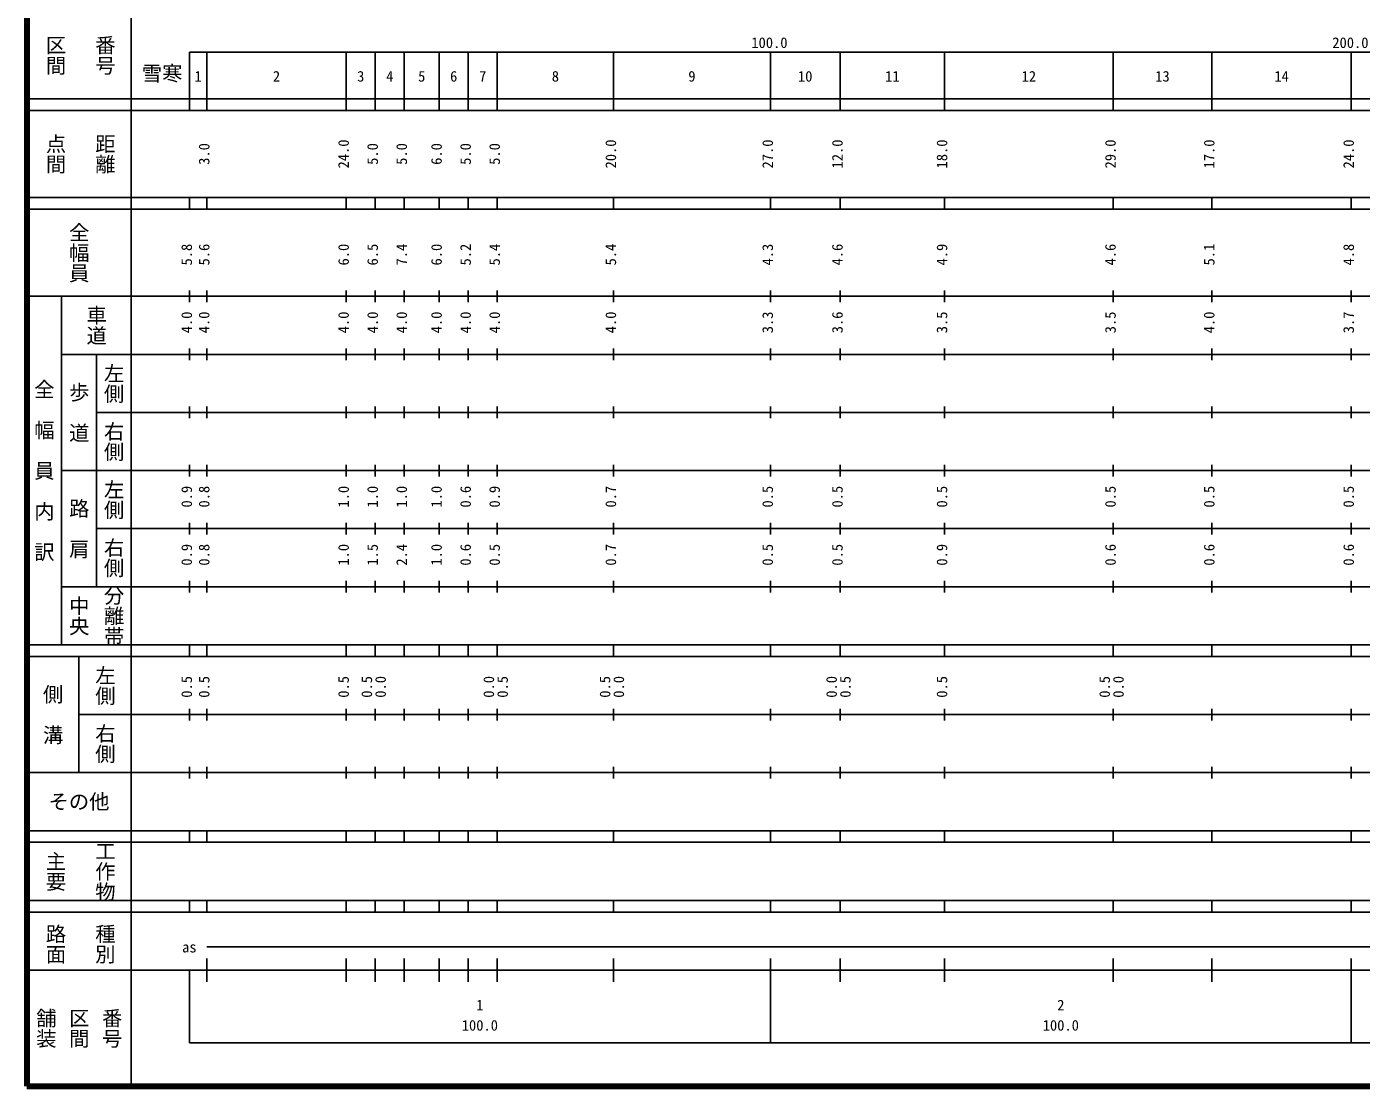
# Model space of a CAD drawing. Units: millimetres on the paper, enlarged 1000 times. Extents: x 40000 to 680000, y 20000 to 380000.
# Drawn here: x 40000 to 269720, y 20000 to 202409 of the extents above; entities that cross this region are included whole.
import ezdxf
from ezdxf.enums import TextEntityAlignment as Align

# ---------------------------------------------------------------- set-up
doc = ezdxf.new("R2010")
doc.units = ezdxf.units.MM
doc.header["$LTSCALE"] = 1000
doc.layers.add('M-TTL', color=2, linetype='Continuous', lineweight=140)
doc.layers.add('M-TTL-BAND', color=7, linetype='Continuous', lineweight=25)
doc.layers.add('M-TTL-TXT', color=7, linetype='Continuous')
doc.styles.add('@ＭＳ ゴシック', font='')
doc.styles.add('ＭＳ ゴシック', font='')
doc.styles.get('@ＭＳ ゴシック').set_extended_font_data('@MS Gothic')
doc.styles.get('ＭＳ ゴシック').set_extended_font_data('MS Gothic')

msp = doc.modelspace()

# ---------------------------------------------------------------- linework, layer by layer
at = {"layer": 'M-TTL'}
for p, q in [((40000, 380000), (40000, 20000)), ((40000, 20000), (680000, 20000))]:
    msp.add_line(p, q, dxfattribs=at)
at = {"layer": 'M-TTL-BAND'}
for p, q in [((58000, 370000), (58000, 20000)), ((68000, 198000), (579000, 198000)), ((68000, 198000), (68000, 188000)), ((71000, 188000), (71000, 198000)), ((95000, 188000), (95000, 198000)), ((100000, 188000), (100000, 198000)), ((105000, 188000), (105000, 198000)), ((111000, 188000), (111000, 198000)), ((116000, 188000), (116000, 198000)), ((121000, 188000), (121000, 198000)), ((141000, 188000), (141000, 198000)), ((168000, 188000), (168000, 198000)), ((180000, 188000), (180000, 198000)), ((198000, 188000), (198000, 198000)), ((227000, 188000), (227000, 198000)), ((244000, 188000), (244000, 198000)), ((268000, 188000), (268000, 198000)), ((40000, 190000), (579000, 190000)), ((40000, 188000), (579000, 188000)), ((40000, 173000), (579000, 173000)), ((68000, 171000), (68000, 173000)), ((71000, 171000), (71000, 173000)), ((95000, 171000), (95000, 173000)), ((100000, 171000), (100000, 173000)), ((105000, 171000), (105000, 173000)), ((111000, 171000), (111000, 173000)), ((116000, 171000), (116000, 173000)), ((121000, 171000), (121000, 173000)), ((141000, 171000), (141000, 173000)), ((168000, 171000), (168000, 173000)), ((180000, 171000), (180000, 173000)), ((198000, 171000), (198000, 173000)), ((227000, 171000), (227000, 173000)), ((244000, 171000), (244000, 173000)), ((268000, 171000), (268000, 173000)), ((40000, 171000), (579000, 171000)), ((68000, 155000), (68000, 157000)), ((71000, 155000), (71000, 157000)), ((95000, 155000), (95000, 157000)), ((100000, 155000), (100000, 157000)), ((105000, 155000), (105000, 157000)), ((111000, 155000), (111000, 157000)), ((116000, 155000), (116000, 157000)), ((121000, 155000), (121000, 157000)), ((141000, 155000), (141000, 157000)), ((168000, 155000), (168000, 157000)), ((180000, 155000), (180000, 157000)), ((198000, 155000), (198000, 157000)), ((227000, 155000), (227000, 157000)), ((244000, 155000), (244000, 157000)), ((268000, 155000), (268000, 157000)), ((40000, 156000), (579000, 156000)), ((46000, 96000), (46000, 156000)), ((46000, 146000), (579000, 146000)), ((52000, 146000), (52000, 106000)), ((68000, 145000), (68000, 147000)), ((71000, 145000), (71000, 147000)), ((95000, 145000), (95000, 147000)), ((100000, 145000), (100000, 147000)), ((105000, 145000), (105000, 147000)), ((111000, 145000), (111000, 147000)), ((116000, 145000), (116000, 147000)), ((121000, 145000), (121000, 147000)), ((141000, 145000), (141000, 147000)), ((168000, 145000), (168000, 147000)), ((180000, 145000), (180000, 147000)), ((198000, 145000), (198000, 147000)), ((227000, 145000), (227000, 147000)), ((244000, 145000), (244000, 147000)), ((268000, 145000), (268000, 147000)), ((52000, 136000), (579000, 136000)), ((68000, 135000), (68000, 137000)), ((71000, 135000), (71000, 137000)), ((95000, 135000), (95000, 137000)), ((100000, 135000), (100000, 137000)), ((105000, 135000), (105000, 137000)), ((111000, 135000), (111000, 137000)), ((116000, 135000), (116000, 137000)), ((121000, 135000), (121000, 137000)), ((141000, 135000), (141000, 137000)), ((168000, 135000), (168000, 137000)), ((180000, 135000), (180000, 137000)), ((198000, 135000), (198000, 137000)), ((227000, 135000), (227000, 137000)), ((244000, 135000), (244000, 137000)), ((268000, 135000), (268000, 137000)), ((68000, 125000), (68000, 127000)), ((71000, 125000), (71000, 127000)), ((95000, 125000), (95000, 127000)), ((100000, 125000), (100000, 127000)), ((105000, 125000), (105000, 127000)), ((111000, 125000), (111000, 127000)), ((116000, 125000), (116000, 127000)), ((121000, 125000), (121000, 127000)), ((141000, 125000), (141000, 127000)), ((168000, 125000), (168000, 127000)), ((180000, 125000), (180000, 127000)), ((198000, 125000), (198000, 127000)), ((227000, 125000), (227000, 127000)), ((244000, 125000), (244000, 127000)), ((268000, 125000), (268000, 127000)), ((46000, 126000), (579000, 126000)), ((52000, 116000), (579000, 116000)), ((68000, 115000), (68000, 117000)), ((71000, 115000), (71000, 117000)), ((95000, 115000), (95000, 117000)), ((100000, 115000), (100000, 117000)), ((105000, 115000), (105000, 117000)), ((111000, 115000), (111000, 117000)), ((116000, 115000), (116000, 117000)), ((121000, 115000), (121000, 117000)), ((141000, 115000), (141000, 117000)), ((168000, 115000), (168000, 117000)), ((180000, 115000), (180000, 117000)), ((198000, 115000), (198000, 117000)), ((227000, 115000), (227000, 117000)), ((244000, 115000), (244000, 117000)), ((268000, 115000), (268000, 117000)), ((46000, 106000), (579000, 106000)), ((68000, 105000), (68000, 107000)), ((71000, 105000), (71000, 107000)), ((95000, 105000), (95000, 107000)), ((100000, 105000), (100000, 107000)), ((105000, 105000), (105000, 107000)), ((111000, 105000), (111000, 107000)), ((116000, 105000), (116000, 107000)), ((121000, 105000), (121000, 107000)), ((141000, 105000), (141000, 107000)), ((168000, 105000), (168000, 107000)), ((180000, 105000), (180000, 107000)), ((198000, 105000), (198000, 107000)), ((227000, 105000), (227000, 107000)), ((244000, 105000), (244000, 107000)), ((268000, 105000), (268000, 107000)), ((40000, 96000), (579000, 96000)), ((68000, 94000), (68000, 96000)), ((71000, 94000), (71000, 96000)), ((95000, 94000), (95000, 96000)), ((100000, 94000), (100000, 96000)), ((105000, 94000), (105000, 96000)), ((111000, 94000), (111000, 96000)), ((116000, 94000), (116000, 96000)), ((121000, 94000), (121000, 96000)), ((141000, 94000), (141000, 96000)), ((168000, 94000), (168000, 96000)), ((180000, 94000), (180000, 96000)), ((198000, 94000), (198000, 96000)), ((227000, 94000), (227000, 96000)), ((244000, 94000), (244000, 96000)), ((268000, 94000), (268000, 96000)), ((40000, 94000), (579000, 94000)), ((49000, 94000), (49000, 74000)), ((68000, 83000), (68000, 85000)), ((71000, 83000), (71000, 85000)), ((95000, 83000), (95000, 85000)), ((100000, 83000), (100000, 85000)), ((105000, 83000), (105000, 85000)), ((111000, 83000), (111000, 85000)), ((116000, 83000), (116000, 85000)), ((121000, 83000), (121000, 85000)), ((141000, 83000), (141000, 85000)), ((168000, 83000), (168000, 85000)), ((180000, 83000), (180000, 85000)), ((198000, 83000), (198000, 85000)), ((227000, 83000), (227000, 85000)), ((244000, 83000), (244000, 85000)), ((268000, 83000), (268000, 85000)), ((49000, 84000), (579000, 84000)), ((40000, 74000), (579000, 74000)), ((68000, 73000), (68000, 75000)), ((71000, 73000), (71000, 75000)), ((95000, 73000), (95000, 75000)), ((100000, 73000), (100000, 75000)), ((105000, 73000), (105000, 75000)), ((111000, 73000), (111000, 75000)), ((116000, 73000), (116000, 75000)), ((121000, 73000), (121000, 75000)), ((141000, 73000), (141000, 75000)), ((168000, 73000), (168000, 75000)), ((180000, 73000), (180000, 75000)), ((198000, 73000), (198000, 75000)), ((227000, 73000), (227000, 75000)), ((244000, 73000), (244000, 75000)), ((268000, 73000), (268000, 75000)), ((40000, 64000), (579000, 64000)), ((68000, 62000), (68000, 64000)), ((71000, 62000), (71000, 64000)), ((95000, 62000), (95000, 64000)), ((100000, 62000), (100000, 64000)), ((105000, 62000), (105000, 64000)), ((111000, 62000), (111000, 64000)), ((116000, 62000), (116000, 64000)), ((121000, 62000), (121000, 64000)), ((141000, 62000), (141000, 64000)), ((168000, 62000), (168000, 64000)), ((180000, 62000), (180000, 64000)), ((198000, 62000), (198000, 64000)), ((227000, 62000), (227000, 64000)), ((244000, 62000), (244000, 64000)), ((268000, 62000), (268000, 64000)), ((40000, 62000), (579000, 62000)), ((40000, 52000), (579000, 52000)), ((68000, 50000), (68000, 52000)), ((71000, 50000), (71000, 52000)), ((95000, 50000), (95000, 52000)), ((100000, 50000), (100000, 52000)), ((105000, 50000), (105000, 52000)), ((111000, 50000), (111000, 52000)), ((116000, 50000), (116000, 52000)), ((121000, 50000), (121000, 52000)), ((141000, 50000), (141000, 52000)), ((168000, 50000), (168000, 52000)), ((180000, 50000), (180000, 52000)), ((198000, 50000), (198000, 52000)), ((227000, 50000), (227000, 52000)), ((244000, 50000), (244000, 52000)), ((268000, 50000), (268000, 52000)), ((40000, 50000), (579000, 50000)), ((71000, 44000), (565000, 44000)), ((71000, 38000), (71000, 42000)), ((95000, 38000), (95000, 42000)), ((100000, 38000), (100000, 42000)), ((105000, 38000), (105000, 42000)), ((111000, 38000), (111000, 42000)), ((116000, 38000), (116000, 42000)), ((121000, 38000), (121000, 42000)), ((141000, 38000), (141000, 42000)), ((168000, 27500), (168000, 42000)), ((180000, 38000), (180000, 42000)), ((198000, 38000), (198000, 42000)), ((227000, 38000), (227000, 42000)), ((244000, 38000), (244000, 42000)), ((268000, 27500), (268000, 42000)), ((40000, 40000), (579000, 40000)), ((68000, 40000), (68000, 27500)), ((68000, 27500), (579000, 27500))]:
    msp.add_line(p, q, dxfattribs=at)

# ---------------------------------------------------------------- texts
at = {"layer": 'M-TTL-BAND', "style": '@ＭＳ ゴシック'}
for s, p in [('区間', (45000, 197500)), ('番号', (53500, 197500)), ('点間', (45000, 180500)), ('距離', (53500, 180500)), ('全幅員', (49000, 163500)), ('車道', (52000, 151000)), ('左側', (55000, 141000)), ('全\u3000幅\u3000員\u3000内\u3000訳', (43000, 126000)), ('歩\u3000道', (49000, 136000)), ('右側', (55000, 131000)), ('左側', (55000, 121000)), ('路\u3000肩', (49000, 116000)), ('右側', (55000, 111000)), ('分離帯', (55000, 101000)), ('中央', (49000, 101000)), ('左側', (53500, 89000)), ('側\u3000溝', (44500, 84000)), ('右側', (53500, 79000)), ('主要', (45000, 57000)), ('工作物', (53500, 57000)), ('路面', (45000, 44500)), ('種別', (53500, 44500)), ('舗装', (43333, 30000)), ('区間', (49000, 30000)), ('番号', (54667, 30000))]:
    msp.add_text(s, height=2566, rotation=270, dxfattribs=at).set_placement(p, align=Align.MIDDLE_CENTER)
at = {"layer": 'M-TTL-BAND', "style": 'ＭＳ ゴシック'}
for s, p in [('100.0', (167844, 198195)), ('200.0', (267844, 198195)), ('1', (69500, 192405)), ('2', (83000, 192405)), ('3', (97500, 192405)), ('4', (102500, 192405)), ('5', (108000, 192405)), ('6', (113500, 192405)), ('7', (118500, 192405)), ('8', (131000, 192405)), ('9', (154500, 192405)), ('10', (174000, 192405)), ('11', (189000, 192405)), ('12', (212500, 192405)), ('13', (235500, 192405)), ('14', (256000, 192405)), ('as', (68000, 42500)), ('1', (118000, 32523)), ('2', (218000, 32523)), ('100.0', (118000, 29033)), ('100.0', (218000, 29033))]:
    msp.add_text(s, height=1833, dxfattribs=at).set_placement(p, align=Align.BOTTOM_CENTER)
for s, p in [('3.0', (72000, 180500)), ('24.0', (96000, 180500)), ('5.0', (101000, 180500)), ('5.0', (106000, 180500)), ('6.0', (112000, 180500)), ('5.0', (117000, 180500)), ('5.0', (122000, 180500)), ('20.0', (142000, 180500)), ('27.0', (169000, 180500)), ('12.0', (181000, 180500)), ('18.0', (199000, 180500)), ('29.0', (228000, 180500)), ('17.0', (245000, 180500)), ('24.0', (269000, 180500)), ('5.8', (69000, 163174)), ('5.6', (72000, 163174)), ('6.0', (96000, 163174)), ('6.5', (101000, 163174)), ('7.4', (106000, 163174)), ('6.0', (112000, 163174)), ('5.2', (117000, 163174)), ('5.4', (122000, 163174)), ('5.4', (142000, 163174)), ('4.3', (169000, 163174)), ('4.6', (181000, 163174)), ('4.9', (199000, 163174)), ('4.6', (228000, 163174)), ('5.1', (245000, 163174)), ('4.8', (269000, 163174)), ('4.0', (69000, 151500)), ('4.0', (72000, 151500)), ('4.0', (96000, 151500)), ('4.0', (101000, 151500)), ('4.0', (106000, 151500)), ('4.0', (112000, 151500)), ('4.0', (117000, 151500)), ('4.0', (122000, 151500)), ('4.0', (142000, 151500)), ('3.3', (169000, 151500)), ('3.6', (181000, 151500)), ('3.5', (199000, 151500)), ('3.5', (228000, 151500)), ('4.0', (245000, 151500)), ('3.7', (269000, 151500)), ('0.9', (69000, 121500)), ('0.8', (72000, 121500)), ('1.0', (96000, 121500)), ('1.0', (101000, 121500)), ('1.0', (106000, 121500)), ('1.0', (112000, 121500)), ('0.6', (117000, 121500)), ('0.9', (122000, 121500)), ('0.7', (142000, 121500)), ('0.5', (169000, 121500)), ('0.5', (181000, 121500)), ('0.5', (199000, 121500)), ('0.5', (228000, 121500)), ('0.5', (245000, 121500)), ('0.5', (269000, 121500)), ('0.9', (69000, 111500)), ('0.8', (72000, 111500)), ('1.0', (96000, 111500)), ('1.5', (101000, 111500)), ('2.4', (106000, 111500)), ('1.0', (112000, 111500)), ('0.6', (117000, 111500)), ('0.5', (122000, 111500)), ('0.7', (142000, 111500)), ('0.5', (169000, 111500)), ('0.5', (181000, 111500)), ('0.9', (199000, 111500)), ('0.6', (228000, 111500)), ('0.6', (245000, 111500)), ('0.6', (269000, 111500)), ('0.5', (69000, 88764)), ('0.5', (72000, 88764)), ('0.5', (96000, 88764)), ('0.5', (100000, 88764)), ('0.0', (102370, 88764)), ('0.0', (121000, 88764)), ('0.5', (123370, 88764)), ('0.5', (141000, 88764)), ('0.0', (143370, 88764)), ('0.0', (180000, 88764)), ('0.5', (182370, 88764)), ('0.5', (199000, 88764)), ('0.5', (227000, 88764)), ('0.0', (229370, 88764))]:
    msp.add_text(s, height=1833, rotation=90, dxfattribs=at).set_placement(p, align=Align.BOTTOM_CENTER)
msp.add_text('その他', height=2566, dxfattribs=at).set_placement((49000, 69000), align=Align.MIDDLE_CENTER)
at = {"layer": 'M-TTL-TXT', "style": 'ＭＳ ゴシック'}
msp.add_text('雪寒', height=2566, dxfattribs=at).set_placement((63298, 194362), align=Align.MIDDLE_CENTER)

doc.saveas('drawing.dxf')
